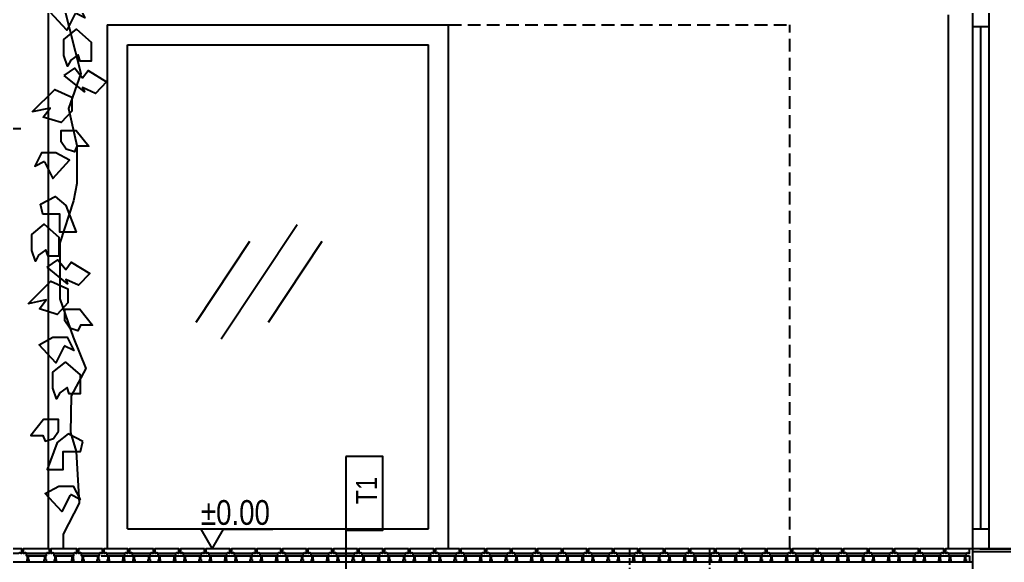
# Model space of a CAD drawing. Header units: millimetres. Extents: x 58205 to 122423, y 1055 to 94479.
# Drawn here: x 69734.9 to 70225.2, y 16821.5 to 17091.8 of the extents above; entities that cross this region are included whole.
import ezdxf

# ---------------------------------------------------------------- set-up
doc = ezdxf.new("R2010")
doc.units = ezdxf.units.MM
doc.linetypes.add('HIDDEN', pattern=[9.525, 6.35, -3.175])
for name, color, linetype in [('+48_HACZE', 253, 'Continuous'), ('+48_KOTY', 3, 'Continuous'), ('+48_MEBLE', 251, 'Continuous'), ('+48_OPISY_ŚCIAN', 3, 'Continuous'), ('+48_POSADZKA', 4, 'Continuous'), ('+48_SCIANY', 1, 'Continuous'), ('+48_STOLARKA OKNA', 3, 'Continuous'), ('+48_WIDOK', 5, 'Continuous'), ('+48_ZIELEŃ', 3, 'Continuous'), ('1_CIENKA', 252, 'Continuous')]:
    doc.layers.add(name, color=color, linetype=linetype)
doc.styles.add('WRP_ARIAL', font='ARIAL.TTF', dxfattribs={"width": 0.8})

# ---------------------------------------------------------------- blocks, each defined once
blk = doc.blocks.new('SCIANA')
at = {"layer": '+48_OPISY_ŚCIAN', "ltscale": 5}
blk.add_line((-25, 0), (25, 0), dxfattribs=at)
blk.add_lwpolyline([(-60, 0), (-25, 0), (-25, 17.5), (-60, 17.5)], close=True, dxfattribs=at)
at = {"layer": '+48_OPISY_ŚCIAN', "ltscale": 5, "style": 'WRP_ARIAL', "width": 0.8}
blk.add_attdef('TYP', (-53.56, 4.8), '', height=10, dxfattribs=at)
blk = doc.blocks.new('koty')
at = {"layer": '+48_KOTY', "color": 3, "ltscale": 5}
blk.add_line((70403.15, 11224.99), (70423.15, 11224.99), dxfattribs=at)
blk.add_lwpolyline([(70398.6, 11217.11), (70403.15, 11224.99), (70394.05, 11224.99)], close=True, dxfattribs=at)
at = {"layer": '+48_KOTY', "color": 3, "style": 'WRP_ARIAL', "width": 0.8}
blk.add_attdef('POZIOM', (70403.19, 11226.78), '', height=10, dxfattribs=at)

msp = doc.modelspace()

# ---------------------------------------------------------------- linework, layer by layer
at = {"layer": '+48_HACZE', "linetype": 'HIDDEN'}
msp.add_line((70118.503, 16828.271), (70118.503, 17089.271), dxfattribs=at)
msp.add_lwpolyline([(69948.493, 17089.271), (70118.503, 17089.271)], dxfattribs=at)
at = {"layer": '+48_MEBLE'}
msp.add_lwpolyline([(70197.484, 16828.271), (70197.484, 17094.271)], dxfattribs=at)
at = {"layer": '+48_OPISY_ŚCIAN'}
msp.add_line((69897.293, 16839.254), (69897.293, 16724.397), dxfattribs=at)
at = {"layer": '+48_POSADZKA'}
msp.add_line((70255.484, 16828.271), (70212.984, 16828.271), dxfattribs=at)
at = {"layer": '+48_SCIANY', "ltscale": 0.15}
msp.add_lwpolyline([(70209.484, 16816.271), (70209.484, 16828.271)], dxfattribs=at)
at = {"layer": '+48_STOLARKA OKNA'}
for points in [[(70217.484, 17098.271), (70217.484, 16828.271), (70209.484, 16828.271), (70209.484, 17098.271)], [(70217.484, 17098.271), (70217.484, 17088.271), (70209.484, 17088.271), (70209.484, 17098.271)], [(70217.484, 16838.271), (70217.484, 16828.271), (70209.484, 16828.271), (70209.484, 16838.271)]]:
    msp.add_lwpolyline(points, close=True, dxfattribs=at)
msp.add_lwpolyline([(70213.484, 16838.271), (70213.484, 17088.271)], dxfattribs=at)
at = {"layer": '+48_WIDOK'}
for p, q in [((69748.984, 17236.371), (69748.984, 16828.271)), ((69778.484, 17089.271), (69778.484, 16828.271)), ((69778.484, 17089.271), (69948.493, 17089.271)), ((69948.493, 16828.271), (69948.493, 17089.271)), ((69788.484, 16838.271), (69788.484, 17079.171)), ((69788.484, 17079.171), (69938.493, 17079.171)), ((69938.493, 16838.271), (69938.493, 17079.171)), ((69835.224, 16932.777), (69873.07, 16989.769)), ((69822.728, 16941.075), (69849.553, 16981.472)), ((69858.74, 16941.075), (69885.566, 16981.472)), ((69788.484, 16838.271), (69938.493, 16838.271)), ((70255.484, 16826.771), (70209.484, 16826.771)), ((70212.984, 16828.271), (70255.484, 16828.271)), ((69721.484, 16821.771), (70209.484, 16821.771))]:
    msp.add_line(p, q, dxfattribs=at)
msp.add_lwpolyline([(70213.484, 16828.271), (70198.484, 16828.271)], dxfattribs=at)
at = {"layer": '+48_ZIELEŃ'}
for points in [[(69762.489, 17094.844), (69758.341, 17086.555), (69750.045, 17095.597), (69756.831, 17099.305), (69764.06, 17099.305), (69767.397, 17092.638), (69762.589, 17095.044)], [(69756.88, 17098.271), (69765.262, 17064.908), (69759.137, 17047.514), (69763.309, 17029.11), (69763.309, 17010.149), (69761.742, 17001.496), (69754.941, 16980.634), (69754.941, 16952.673), (69761.445, 16933.6), (69767.792, 16918.076), (69760.507, 16904.458), (69760.223, 16886.174), (69763.083, 16876.701), (69764.431, 16850.897), (69756.554, 16835.454), (69756.554, 16828.271)], [(69756.902, 17073.996), (69756.902, 17081.94), (69763.108, 17086.978), (69770.477, 17080.584), (69770.477, 17071.09), (69765.047, 17071.09), (69763.939, 17074.211), (69760.317, 17071.639), (69758.696, 17068.687), (69756.902, 17073.996)], [(69756.959, 17064.019), (69762.324, 17067.673), (69766.225, 17062.801), (69768.907, 17066.455), (69778.172, 17060.852), (69772.564, 17055.005), (69766.225, 17057.929), (69767.161, 17055.771), (69756.959, 17064.019)], [(69741.1, 17045.802), (69752.36, 17057.052), (69760.857, 17053.232), (69760.857, 17046.227), (69755.546, 17040.496), (69746.623, 17043.255), (69750.023, 17047.713), (69741.1, 17045.802)], [(69755.57, 17030.885), (69755.57, 17036.664), (69763.041, 17036.664), (69769.307, 17028.718), (69763.364, 17028.718), (69762.119, 17026.007), (69758.048, 17027.335), (69755.57, 17030.885)], [(69747.282, 17021.045), (69751.43, 17012.757), (69759.726, 17021.799), (69752.94, 17025.506), (69745.711, 17025.506), (69742.374, 17018.839), (69747.182, 17021.245)], [(69745.163, 16999.867), (69752.574, 17003.717), (69757.91, 16999.274), (69762.95, 16985.946), (69754.946, 16985.946), (69754.946, 16994.831), (69746.349, 16994.831), (69745.163, 16999.867)], [(69740.874, 16976.886), (69740.874, 16984.83), (69747.08, 16989.868), (69754.45, 16983.474), (69754.45, 16973.979), (69749.019, 16973.979), (69747.912, 16977.1), (69744.289, 16974.529), (69742.669, 16971.576), (69740.874, 16976.886)], [(69748.516, 16968.505), (69753.88, 16972.159), (69757.781, 16967.286), (69760.463, 16970.941), (69769.729, 16965.338), (69764.121, 16959.491), (69757.781, 16962.414), (69758.717, 16960.256), (69748.516, 16968.505)], [(69739.156, 16950.288), (69750.416, 16961.538), (69758.914, 16957.717), (69758.914, 16950.713), (69753.603, 16944.982), (69744.68, 16947.741), (69748.079, 16952.198), (69739.156, 16950.288)], [(69757.318, 16941.739), (69757.318, 16947.518), (69764.789, 16947.518), (69771.055, 16939.571), (69765.112, 16939.571), (69763.867, 16936.861), (69759.796, 16938.188), (69757.318, 16941.739)], [(69756.989, 16929.139), (69752.841, 16920.85), (69744.545, 16929.893), (69751.331, 16933.6), (69758.56, 16933.6), (69761.897, 16926.933), (69757.089, 16929.339)], [(69751.402, 16908.292), (69751.402, 16916.236), (69757.608, 16921.273), (69764.977, 16914.879), (69764.977, 16905.385), (69759.547, 16905.385), (69758.439, 16908.506), (69754.817, 16905.934), (69753.196, 16902.982), (69751.402, 16908.292)], [(69754.169, 16886.813), (69754.169, 16892.592), (69746.698, 16892.592), (69740.432, 16884.646), (69746.375, 16884.646), (69747.621, 16881.935), (69751.691, 16883.263), (69754.169, 16886.813)], [(69766.366, 16881.736), (69758.954, 16885.586), (69753.618, 16881.144), (69748.579, 16867.815), (69756.583, 16867.815), (69756.583, 16876.701), (69765.18, 16876.701), (69766.366, 16881.736)], [(69760.005, 16855.041), (69755.857, 16846.753), (69747.561, 16855.795), (69754.347, 16859.502), (69761.576, 16859.502), (69764.913, 16852.835), (69760.105, 16855.241)]]:
    msp.add_lwpolyline(points, dxfattribs=at)
at = {"layer": '1_CIENKA', "lineweight": -3}
for p, q in [((69738.334, 16824.771), (69748.034, 16824.771)), ((69738.609, 16824.771), (69738.609, 16822.953)), ((69739.159, 16824.771), (69739.159, 16822.953)), ((69747.208, 16824.771), (69747.208, 16822.953)), ((69747.758, 16824.771), (69747.758, 16822.953)), ((69752.034, 16824.771), (69761.734, 16824.771)), ((69752.309, 16824.771), (69752.309, 16822.953)), ((69752.859, 16824.771), (69752.859, 16822.953)), ((69760.908, 16824.771), (69760.908, 16822.953)), ((69761.458, 16824.771), (69761.458, 16822.953)), ((69765.734, 16824.771), (69774.434, 16824.771)), ((69766.009, 16824.771), (69766.009, 16822.953)), ((69766.559, 16824.771), (69766.559, 16822.953)), ((69773.608, 16824.771), (69773.608, 16822.953)), ((69774.158, 16824.771), (69774.158, 16822.953)), ((69775.484, 16824.771), (70207.884, 16824.771)), ((69778.434, 16824.771), (69787.134, 16824.771)), ((69778.709, 16824.771), (69778.709, 16822.953)), ((69779.259, 16824.771), (69779.259, 16822.953)), ((69786.308, 16824.771), (69786.308, 16822.953)), ((69786.858, 16824.771), (69786.858, 16822.953)), ((69791.134, 16824.771), (69799.834, 16824.771)), ((69791.409, 16824.771), (69791.409, 16822.953)), ((69791.959, 16824.771), (69791.959, 16822.953)), ((69799.008, 16824.771), (69799.008, 16822.953)), ((69799.558, 16824.771), (69799.558, 16822.953)), ((69803.834, 16824.771), (69812.534, 16824.771)), ((69804.109, 16824.771), (69804.109, 16822.953)), ((69804.659, 16824.771), (69804.659, 16822.953)), ((69811.708, 16824.771), (69811.708, 16822.953)), ((69812.258, 16824.771), (69812.258, 16822.953)), ((69816.534, 16824.771), (69825.234, 16824.771)), ((69816.809, 16824.771), (69816.809, 16822.953)), ((69817.359, 16824.771), (69817.359, 16822.953)), ((69824.408, 16824.771), (69824.408, 16822.953)), ((69824.958, 16824.771), (69824.958, 16822.953)), ((69829.234, 16824.771), (69837.934, 16824.771)), ((69829.509, 16824.771), (69829.509, 16822.953)), ((69830.059, 16824.771), (69830.059, 16822.953)), ((69837.108, 16824.771), (69837.108, 16822.953)), ((69837.658, 16824.771), (69837.658, 16822.953)), ((69841.934, 16824.771), (69850.634, 16824.771)), ((69842.209, 16824.771), (69842.209, 16822.953)), ((69842.759, 16824.771), (69842.759, 16822.953)), ((69849.808, 16824.771), (69849.808, 16822.953)), ((69850.358, 16824.771), (69850.358, 16822.953)), ((69854.634, 16824.771), (69863.334, 16824.771)), ((69854.909, 16824.771), (69854.909, 16822.953)), ((69855.459, 16824.771), (69855.459, 16822.953)), ((69862.508, 16824.771), (69862.508, 16822.953)), ((69863.058, 16824.771), (69863.058, 16822.953)), ((69867.334, 16824.771), (69876.034, 16824.771)), ((69867.609, 16824.771), (69867.609, 16822.953)), ((69868.159, 16824.771), (69868.159, 16822.953)), ((69875.208, 16824.771), (69875.208, 16822.953)), ((69875.758, 16824.771), (69875.758, 16822.953)), ((69880.034, 16824.771), (69888.734, 16824.771)), ((69880.309, 16824.771), (69880.309, 16822.953)), ((69880.859, 16824.771), (69880.859, 16822.953)), ((69887.908, 16824.771), (69887.908, 16822.953)), ((69888.458, 16824.771), (69888.458, 16822.953)), ((69892.734, 16824.771), (69901.434, 16824.771)), ((69893.009, 16824.771), (69893.009, 16822.953)), ((69893.559, 16824.771), (69893.559, 16822.953)), ((69900.608, 16824.771), (69900.608, 16822.953)), ((69901.158, 16824.771), (69901.158, 16822.953)), ((69905.434, 16824.771), (69914.134, 16824.771)), ((69905.709, 16824.771), (69905.709, 16822.953)), ((69906.259, 16824.771), (69906.259, 16822.953)), ((69913.308, 16824.771), (69913.308, 16822.953)), ((69913.858, 16824.771), (69913.858, 16822.953)), ((69918.134, 16824.771), (69926.834, 16824.771)), ((69918.409, 16824.771), (69918.409, 16822.953)), ((69918.959, 16824.771), (69918.959, 16822.953)), ((69926.008, 16824.771), (69926.008, 16822.953)), ((69926.558, 16824.771), (69926.558, 16822.953)), ((69930.834, 16824.771), (69939.534, 16824.771)), ((69931.109, 16824.771), (69931.109, 16822.953)), ((69931.659, 16824.771), (69931.659, 16822.953)), ((69938.708, 16824.771), (69938.708, 16822.953)), ((69939.258, 16824.771), (69939.258, 16822.953)), ((69943.534, 16824.771), (69952.234, 16824.771)), ((69943.809, 16824.771), (69943.809, 16822.953)), ((69944.359, 16824.771), (69944.359, 16822.953)), ((69951.408, 16824.771), (69951.408, 16822.953)), ((69951.958, 16824.771), (69951.958, 16822.953)), ((69956.234, 16824.771), (69964.934, 16824.771)), ((69956.509, 16824.771), (69956.509, 16822.953)), ((69957.059, 16824.771), (69957.059, 16822.953)), ((69964.108, 16824.771), (69964.108, 16822.953)), ((69964.658, 16824.771), (69964.658, 16822.953)), ((69968.934, 16824.771), (69977.634, 16824.771)), ((69969.209, 16824.771), (69969.209, 16822.953)), ((69969.759, 16824.771), (69969.759, 16822.953)), ((69976.808, 16824.771), (69976.808, 16822.953)), ((69977.358, 16824.771), (69977.358, 16822.953)), ((69981.634, 16824.771), (69990.334, 16824.771)), ((69981.909, 16824.771), (69981.909, 16822.953)), ((69982.459, 16824.771), (69982.459, 16822.953)), ((69989.508, 16824.771), (69989.508, 16822.953)), ((69990.058, 16824.771), (69990.058, 16822.953)), ((69994.334, 16824.771), (70003.034, 16824.771)), ((69994.609, 16824.771), (69994.609, 16822.953)), ((69995.159, 16824.771), (69995.159, 16822.953)), ((70002.208, 16824.771), (70002.208, 16822.953)), ((70002.758, 16824.771), (70002.758, 16822.953)), ((70007.034, 16824.771), (70015.734, 16824.771)), ((70007.309, 16824.771), (70007.309, 16822.953)), ((70007.859, 16824.771), (70007.859, 16822.953)), ((70014.908, 16824.771), (70014.908, 16822.953)), ((70015.458, 16824.771), (70015.458, 16822.953)), ((70019.734, 16824.771), (70028.434, 16824.771)), ((70020.009, 16824.771), (70020.009, 16822.953)), ((70020.559, 16824.771), (70020.559, 16822.953)), ((70027.608, 16824.771), (70027.608, 16822.953)), ((70028.158, 16824.771), (70028.158, 16822.953)), ((70032.434, 16824.771), (70041.134, 16824.771)), ((70032.709, 16824.771), (70032.709, 16822.953)), ((70033.259, 16824.771), (70033.259, 16822.953)), ((70040.308, 16824.771), (70040.308, 16822.953)), ((70040.858, 16824.771), (70040.858, 16822.953)), ((70045.134, 16824.771), (70053.834, 16824.771)), ((70045.409, 16824.771), (70045.409, 16822.953)), ((70045.959, 16824.771), (70045.959, 16822.953)), ((70053.008, 16824.771), (70053.008, 16822.953)), ((70053.558, 16824.771), (70053.558, 16822.953)), ((70057.834, 16824.771), (70066.534, 16824.771)), ((70058.109, 16824.771), (70058.109, 16822.953)), ((70058.659, 16824.771), (70058.659, 16822.953)), ((70065.708, 16824.771), (70065.708, 16822.953)), ((70066.258, 16824.771), (70066.258, 16822.953)), ((70070.534, 16824.771), (70079.234, 16824.771)), ((70070.809, 16824.771), (70070.809, 16822.953)), ((70071.359, 16824.771), (70071.359, 16822.953)), ((70078.408, 16824.771), (70078.408, 16822.953)), ((70078.958, 16824.771), (70078.958, 16822.953)), ((70083.234, 16824.771), (70091.934, 16824.771)), ((70083.509, 16824.771), (70083.509, 16822.953)), ((70084.059, 16824.771), (70084.059, 16822.953)), ((70091.108, 16824.771), (70091.108, 16822.953)), ((70091.658, 16824.771), (70091.658, 16822.953)), ((70095.934, 16824.771), (70104.634, 16824.771)), ((70096.209, 16824.771), (70096.209, 16822.953)), ((70096.759, 16824.771), (70096.759, 16822.953)), ((70103.808, 16824.771), (70103.808, 16822.953)), ((70104.358, 16824.771), (70104.358, 16822.953)), ((70108.634, 16824.771), (70117.334, 16824.771)), ((70108.909, 16824.771), (70108.909, 16822.953)), ((70109.459, 16824.771), (70109.459, 16822.953)), ((70116.508, 16824.771), (70116.508, 16822.953)), ((70117.058, 16824.771), (70117.058, 16822.953)), ((70121.334, 16824.771), (70130.034, 16824.771)), ((70121.334, 16824.771), (70130.034, 16824.771)), ((70121.609, 16824.771), (70121.609, 16822.953)), ((70121.609, 16824.771), (70121.609, 16822.953)), ((70122.159, 16824.771), (70122.159, 16822.953)), ((70122.159, 16824.771), (70122.159, 16822.953)), ((70129.208, 16824.771), (70129.208, 16822.953)), ((70129.208, 16824.771), (70129.208, 16822.953)), ((70129.758, 16824.771), (70129.758, 16822.953)), ((70129.758, 16824.771), (70129.758, 16822.953)), ((70134.034, 16824.771), (70142.734, 16824.771)), ((70134.034, 16824.771), (70142.734, 16824.771)), ((70134.309, 16824.771), (70134.309, 16822.953)), ((70134.309, 16824.771), (70134.309, 16822.953)), ((70134.859, 16824.771), (70134.859, 16822.953)), ((70134.859, 16824.771), (70134.859, 16822.953)), ((70141.908, 16824.771), (70141.908, 16822.953)), ((70141.908, 16824.771), (70141.908, 16822.953)), ((70142.458, 16824.771), (70142.458, 16822.953)), ((70142.458, 16824.771), (70142.458, 16822.953)), ((70146.734, 16824.771), (70155.434, 16824.771)), ((70146.734, 16824.771), (70155.434, 16824.771)), ((70147.009, 16824.771), (70147.009, 16822.953)), ((70147.009, 16824.771), (70147.009, 16822.953)), ((70147.559, 16824.771), (70147.559, 16822.953)), ((70147.559, 16824.771), (70147.559, 16822.953)), ((70154.608, 16824.771), (70154.608, 16822.953)), ((70154.608, 16824.771), (70154.608, 16822.953)), ((70155.158, 16824.771), (70155.158, 16822.953)), ((70155.158, 16824.771), (70155.158, 16822.953)), ((70159.434, 16824.771), (70168.134, 16824.771)), ((70159.434, 16824.771), (70168.134, 16824.771)), ((70159.709, 16824.771), (70159.709, 16822.953)), ((70159.709, 16824.771), (70159.709, 16822.953)), ((70160.259, 16824.771), (70160.259, 16822.953)), ((70160.259, 16824.771), (70160.259, 16822.953)), ((70167.308, 16824.771), (70167.308, 16822.953)), ((70167.308, 16824.771), (70167.308, 16822.953)), ((70167.858, 16824.771), (70167.858, 16822.953)), ((70167.858, 16824.771), (70167.858, 16822.953)), ((70172.409, 16824.771), (70172.409, 16822.953)), ((70172.409, 16824.771), (70172.409, 16822.953)), ((70172.959, 16824.771), (70172.959, 16822.953)), ((70172.959, 16824.771), (70172.959, 16822.953)), ((70180.008, 16824.771), (70180.008, 16822.953)), ((70180.008, 16824.771), (70180.008, 16822.953)), ((70180.558, 16824.771), (70180.558, 16822.953)), ((70180.558, 16824.771), (70180.558, 16822.953)), ((70184.834, 16824.771), (70193.534, 16824.771)), ((70184.834, 16824.771), (70193.534, 16824.771)), ((70185.109, 16824.771), (70185.109, 16822.953)), ((70185.109, 16824.771), (70185.109, 16822.953)), ((70185.659, 16824.771), (70185.659, 16822.953)), ((70185.659, 16824.771), (70185.659, 16822.953)), ((70192.708, 16824.771), (70192.708, 16822.953)), ((70192.708, 16824.771), (70192.708, 16822.953)), ((70193.258, 16824.771), (70193.258, 16822.953)), ((70193.258, 16824.771), (70193.258, 16822.953)), ((70197.534, 16824.771), (70206.234, 16824.771)), ((70197.534, 16824.771), (70206.234, 16824.771)), ((70197.809, 16824.771), (70197.809, 16822.953)), ((70197.809, 16824.771), (70197.809, 16822.953)), ((70198.359, 16824.771), (70198.359, 16822.953)), ((70198.359, 16824.771), (70198.359, 16822.953)), ((70205.408, 16824.771), (70205.408, 16822.953)), ((70205.408, 16824.771), (70205.408, 16822.953)), ((70205.958, 16824.771), (70205.958, 16822.953)), ((70205.958, 16824.771), (70205.958, 16822.953)), ((70207.884, 16824.771), (70207.884, 16821.771)), ((69738.366, 16822.953), (69739.401, 16822.953)), ((69738.366, 16822.953), (69738.366, 16821.771)), ((69739.401, 16822.953), (69739.401, 16821.771)), ((69746.966, 16822.953), (69746.966, 16821.771)), ((69748.001, 16822.953), (69746.966, 16822.953)), ((69748.001, 16822.953), (69748.001, 16821.771)), ((69752.066, 16822.953), (69753.101, 16822.953)), ((69752.066, 16822.953), (69752.066, 16821.771)), ((69753.101, 16822.953), (69753.101, 16821.771)), ((69760.666, 16822.953), (69760.666, 16821.771)), ((69761.701, 16822.953), (69760.666, 16822.953)), ((69761.701, 16822.953), (69761.701, 16821.771)), ((69765.766, 16822.953), (69766.801, 16822.953)), ((69765.766, 16822.953), (69765.766, 16821.771)), ((69766.801, 16822.953), (69766.801, 16821.771)), ((69773.366, 16822.953), (69773.366, 16821.771)), ((69774.401, 16822.953), (69773.366, 16822.953)), ((69774.401, 16822.953), (69774.401, 16821.771)), ((69778.466, 16822.953), (69779.501, 16822.953)), ((69778.466, 16822.953), (69778.466, 16821.771)), ((69779.501, 16822.953), (69779.501, 16821.771)), ((69786.066, 16822.953), (69786.066, 16821.771)), ((69787.101, 16822.953), (69786.066, 16822.953)), ((69787.101, 16822.953), (69787.101, 16821.771)), ((69791.166, 16822.953), (69792.201, 16822.953)), ((69791.166, 16822.953), (69791.166, 16821.771)), ((69792.201, 16822.953), (69792.201, 16821.771)), ((69798.766, 16822.953), (69798.766, 16821.771)), ((69799.801, 16822.953), (69798.766, 16822.953)), ((69799.801, 16822.953), (69799.801, 16821.771)), ((69803.866, 16822.953), (69804.901, 16822.953)), ((69803.866, 16822.953), (69803.866, 16821.771)), ((69804.901, 16822.953), (69804.901, 16821.771)), ((69811.466, 16822.953), (69811.466, 16821.771)), ((69812.501, 16822.953), (69811.466, 16822.953)), ((69812.501, 16822.953), (69812.501, 16821.771)), ((69816.566, 16822.953), (69817.601, 16822.953)), ((69816.566, 16822.953), (69816.566, 16821.771)), ((69817.601, 16822.953), (69817.601, 16821.771)), ((69824.166, 16822.953), (69824.166, 16821.771)), ((69825.201, 16822.953), (69824.166, 16822.953)), ((69825.201, 16822.953), (69825.201, 16821.771)), ((69829.266, 16822.953), (69830.301, 16822.953)), ((69829.266, 16822.953), (69829.266, 16821.771)), ((69830.301, 16822.953), (69830.301, 16821.771)), ((69836.866, 16822.953), (69836.866, 16821.771)), ((69837.901, 16822.953), (69836.866, 16822.953)), ((69837.901, 16822.953), (69837.901, 16821.771)), ((69841.966, 16822.953), (69843.001, 16822.953)), ((69841.966, 16822.953), (69841.966, 16821.771)), ((69843.001, 16822.953), (69843.001, 16821.771)), ((69849.566, 16822.953), (69849.566, 16821.771)), ((69850.601, 16822.953), (69849.566, 16822.953)), ((69850.601, 16822.953), (69850.601, 16821.771)), ((69854.666, 16822.953), (69855.701, 16822.953)), ((69854.666, 16822.953), (69854.666, 16821.771)), ((69855.701, 16822.953), (69855.701, 16821.771)), ((69862.266, 16822.953), (69862.266, 16821.771)), ((69863.301, 16822.953), (69862.266, 16822.953)), ((69863.301, 16822.953), (69863.301, 16821.771)), ((69867.366, 16822.953), (69868.401, 16822.953)), ((69867.366, 16822.953), (69867.366, 16821.771)), ((69868.401, 16822.953), (69868.401, 16821.771)), ((69874.966, 16822.953), (69874.966, 16821.771)), ((69876.001, 16822.953), (69874.966, 16822.953)), ((69876.001, 16822.953), (69876.001, 16821.771)), ((69880.066, 16822.953), (69881.101, 16822.953)), ((69880.066, 16822.953), (69880.066, 16821.771)), ((69881.101, 16822.953), (69881.101, 16821.771)), ((69887.666, 16822.953), (69887.666, 16821.771)), ((69888.701, 16822.953), (69887.666, 16822.953)), ((69888.701, 16822.953), (69888.701, 16821.771)), ((69892.766, 16822.953), (69893.801, 16822.953)), ((69892.766, 16822.953), (69892.766, 16821.771)), ((69893.801, 16822.953), (69893.801, 16821.771)), ((69900.366, 16822.953), (69900.366, 16821.771)), ((69901.401, 16822.953), (69900.366, 16822.953)), ((69901.401, 16822.953), (69901.401, 16821.771)), ((69905.466, 16822.953), (69906.501, 16822.953)), ((69905.466, 16822.953), (69905.466, 16821.771)), ((69906.501, 16822.953), (69906.501, 16821.771)), ((69913.066, 16822.953), (69913.066, 16821.771)), ((69914.101, 16822.953), (69913.066, 16822.953)), ((69914.101, 16822.953), (69914.101, 16821.771)), ((69918.166, 16822.953), (69919.201, 16822.953)), ((69918.166, 16822.953), (69918.166, 16821.771)), ((69919.201, 16822.953), (69919.201, 16821.771)), ((69925.766, 16822.953), (69925.766, 16821.771)), ((69926.801, 16822.953), (69925.766, 16822.953)), ((69926.801, 16822.953), (69926.801, 16821.771)), ((69930.866, 16822.953), (69931.901, 16822.953)), ((69930.866, 16822.953), (69930.866, 16821.771)), ((69931.901, 16822.953), (69931.901, 16821.771)), ((69938.466, 16822.953), (69938.466, 16821.771)), ((69939.501, 16822.953), (69938.466, 16822.953)), ((69939.501, 16822.953), (69939.501, 16821.771)), ((69943.566, 16822.953), (69944.601, 16822.953)), ((69943.566, 16822.953), (69943.566, 16821.771)), ((69944.601, 16822.953), (69944.601, 16821.771)), ((69951.166, 16822.953), (69951.166, 16821.771)), ((69952.201, 16822.953), (69951.166, 16822.953)), ((69952.201, 16822.953), (69952.201, 16821.771)), ((69956.266, 16822.953), (69957.301, 16822.953)), ((69956.266, 16822.953), (69956.266, 16821.771)), ((69957.301, 16822.953), (69957.301, 16821.771)), ((69963.866, 16822.953), (69963.866, 16821.771)), ((69964.901, 16822.953), (69963.866, 16822.953)), ((69964.901, 16822.953), (69964.901, 16821.771)), ((69968.966, 16822.953), (69970.001, 16822.953)), ((69968.966, 16822.953), (69968.966, 16821.771)), ((69970.001, 16822.953), (69970.001, 16821.771)), ((69976.566, 16822.953), (69976.566, 16821.771)), ((69977.601, 16822.953), (69976.566, 16822.953)), ((69977.601, 16822.953), (69977.601, 16821.771)), ((69981.666, 16822.953), (69982.701, 16822.953)), ((69981.666, 16822.953), (69981.666, 16821.771)), ((69982.701, 16822.953), (69982.701, 16821.771)), ((69989.266, 16822.953), (69989.266, 16821.771)), ((69990.301, 16822.953), (69989.266, 16822.953)), ((69990.301, 16822.953), (69990.301, 16821.771)), ((69994.366, 16822.953), (69995.401, 16822.953)), ((69994.366, 16822.953), (69994.366, 16821.771)), ((69995.401, 16822.953), (69995.401, 16821.771)), ((70001.966, 16822.953), (70001.966, 16821.771)), ((70003.001, 16822.953), (70001.966, 16822.953)), ((70003.001, 16822.953), (70003.001, 16821.771)), ((70007.066, 16822.953), (70008.101, 16822.953)), ((70007.066, 16822.953), (70007.066, 16821.771)), ((70008.101, 16822.953), (70008.101, 16821.771)), ((70014.666, 16822.953), (70014.666, 16821.771)), ((70015.701, 16822.953), (70014.666, 16822.953)), ((70015.701, 16822.953), (70015.701, 16821.771)), ((70019.766, 16822.953), (70020.801, 16822.953)), ((70019.766, 16822.953), (70019.766, 16821.771)), ((70020.801, 16822.953), (70020.801, 16821.771)), ((70027.366, 16822.953), (70027.366, 16821.771)), ((70028.401, 16822.953), (70027.366, 16822.953)), ((70028.401, 16822.953), (70028.401, 16821.771)), ((70032.466, 16822.953), (70033.501, 16822.953)), ((70032.466, 16822.953), (70032.466, 16821.771)), ((70033.501, 16822.953), (70033.501, 16821.771)), ((70040.066, 16822.953), (70040.066, 16821.771)), ((70041.101, 16822.953), (70040.066, 16822.953)), ((70041.101, 16822.953), (70041.101, 16821.771)), ((70045.166, 16822.953), (70046.201, 16822.953)), ((70045.166, 16822.953), (70045.166, 16821.771)), ((70046.201, 16822.953), (70046.201, 16821.771)), ((70052.766, 16822.953), (70052.766, 16821.771)), ((70053.801, 16822.953), (70052.766, 16822.953)), ((70053.801, 16822.953), (70053.801, 16821.771)), ((70057.866, 16822.953), (70058.901, 16822.953)), ((70057.866, 16822.953), (70057.866, 16821.771)), ((70058.901, 16822.953), (70058.901, 16821.771)), ((70065.466, 16822.953), (70065.466, 16821.771)), ((70066.501, 16822.953), (70065.466, 16822.953)), ((70066.501, 16822.953), (70066.501, 16821.771)), ((70070.566, 16822.953), (70071.601, 16822.953)), ((70070.566, 16822.953), (70070.566, 16821.771)), ((70071.601, 16822.953), (70071.601, 16821.771)), ((70078.166, 16822.953), (70078.166, 16821.771)), ((70079.201, 16822.953), (70078.166, 16822.953)), ((70079.201, 16822.953), (70079.201, 16821.771)), ((70083.266, 16822.953), (70084.301, 16822.953)), ((70083.266, 16822.953), (70083.266, 16821.771)), ((70084.301, 16822.953), (70084.301, 16821.771)), ((70090.866, 16822.953), (70090.866, 16821.771)), ((70091.901, 16822.953), (70090.866, 16822.953)), ((70091.901, 16822.953), (70091.901, 16821.771)), ((70095.966, 16822.953), (70097.001, 16822.953)), ((70095.966, 16822.953), (70095.966, 16821.771)), ((70097.001, 16822.953), (70097.001, 16821.771)), ((70103.566, 16822.953), (70103.566, 16821.771)), ((70104.601, 16822.953), (70103.566, 16822.953)), ((70104.601, 16822.953), (70104.601, 16821.771)), ((70108.666, 16822.953), (70109.701, 16822.953)), ((70108.666, 16822.953), (70108.666, 16821.771)), ((70109.701, 16822.953), (70109.701, 16821.771)), ((70116.266, 16822.953), (70116.266, 16821.771)), ((70117.301, 16822.953), (70116.266, 16822.953)), ((70117.301, 16822.953), (70117.301, 16821.771)), ((70121.366, 16822.953), (70122.401, 16822.953)), ((70121.366, 16822.953), (70121.366, 16821.771)), ((70121.366, 16822.953), (70122.401, 16822.953)), ((70121.366, 16822.953), (70121.366, 16821.771)), ((70122.401, 16822.953), (70122.401, 16821.771)), ((70122.401, 16822.953), (70122.401, 16821.771)), ((70128.966, 16822.953), (70128.966, 16821.771)), ((70130.001, 16822.953), (70128.966, 16822.953)), ((70128.966, 16822.953), (70128.966, 16821.771)), ((70130.001, 16822.953), (70128.966, 16822.953)), ((70130.001, 16822.953), (70130.001, 16821.771)), ((70130.001, 16822.953), (70130.001, 16821.771)), ((70134.066, 16822.953), (70135.101, 16822.953)), ((70134.066, 16822.953), (70134.066, 16821.771)), ((70134.066, 16822.953), (70135.101, 16822.953)), ((70134.066, 16822.953), (70134.066, 16821.771)), ((70135.101, 16822.953), (70135.101, 16821.771)), ((70135.101, 16822.953), (70135.101, 16821.771)), ((70141.666, 16822.953), (70141.666, 16821.771)), ((70142.701, 16822.953), (70141.666, 16822.953)), ((70141.666, 16822.953), (70141.666, 16821.771)), ((70142.701, 16822.953), (70141.666, 16822.953)), ((70142.701, 16822.953), (70142.701, 16821.771)), ((70142.701, 16822.953), (70142.701, 16821.771)), ((70146.766, 16822.953), (70147.801, 16822.953)), ((70146.766, 16822.953), (70146.766, 16821.771)), ((70146.766, 16822.953), (70147.801, 16822.953)), ((70146.766, 16822.953), (70146.766, 16821.771)), ((70147.801, 16822.953), (70147.801, 16821.771)), ((70147.801, 16822.953), (70147.801, 16821.771)), ((70154.366, 16822.953), (70154.366, 16821.771)), ((70155.401, 16822.953), (70154.366, 16822.953)), ((70154.366, 16822.953), (70154.366, 16821.771)), ((70155.401, 16822.953), (70154.366, 16822.953)), ((70155.401, 16822.953), (70155.401, 16821.771)), ((70155.401, 16822.953), (70155.401, 16821.771)), ((70159.466, 16822.953), (70160.501, 16822.953)), ((70159.466, 16822.953), (70159.466, 16821.771)), ((70159.466, 16822.953), (70160.501, 16822.953)), ((70159.466, 16822.953), (70159.466, 16821.771)), ((70160.501, 16822.953), (70160.501, 16821.771)), ((70160.501, 16822.953), (70160.501, 16821.771)), ((70167.066, 16822.953), (70167.066, 16821.771)), ((70168.101, 16822.953), (70167.066, 16822.953)), ((70167.066, 16822.953), (70167.066, 16821.771)), ((70168.101, 16822.953), (70167.066, 16822.953)), ((70168.101, 16822.953), (70168.101, 16821.771)), ((70168.101, 16822.953), (70168.101, 16821.771)), ((70172.166, 16822.953), (70173.201, 16822.953)), ((70172.166, 16822.953), (70172.166, 16821.771)), ((70172.166, 16822.953), (70173.201, 16822.953)), ((70172.166, 16822.953), (70172.166, 16821.771)), ((70173.201, 16822.953), (70173.201, 16821.771)), ((70173.201, 16822.953), (70173.201, 16821.771)), ((70179.766, 16822.953), (70179.766, 16821.771)), ((70180.801, 16822.953), (70179.766, 16822.953)), ((70179.766, 16822.953), (70179.766, 16821.771)), ((70180.801, 16822.953), (70179.766, 16822.953)), ((70180.801, 16822.953), (70180.801, 16821.771)), ((70180.801, 16822.953), (70180.801, 16821.771)), ((70184.866, 16822.953), (70185.901, 16822.953)), ((70184.866, 16822.953), (70184.866, 16821.771)), ((70184.866, 16822.953), (70185.901, 16822.953)), ((70184.866, 16822.953), (70184.866, 16821.771)), ((70185.901, 16822.953), (70185.901, 16821.771)), ((70185.901, 16822.953), (70185.901, 16821.771)), ((70192.466, 16822.953), (70192.466, 16821.771)), ((70193.501, 16822.953), (70192.466, 16822.953)), ((70192.466, 16822.953), (70192.466, 16821.771)), ((70193.501, 16822.953), (70192.466, 16822.953)), ((70193.501, 16822.953), (70193.501, 16821.771)), ((70193.501, 16822.953), (70193.501, 16821.771)), ((70197.566, 16822.953), (70198.601, 16822.953)), ((70197.566, 16822.953), (70197.566, 16821.771)), ((70197.566, 16822.953), (70198.601, 16822.953)), ((70197.566, 16822.953), (70197.566, 16821.771)), ((70198.601, 16822.953), (70198.601, 16821.771)), ((70198.601, 16822.953), (70198.601, 16821.771)), ((70205.166, 16822.953), (70205.166, 16821.771)), ((70206.201, 16822.953), (70205.166, 16822.953)), ((70205.166, 16822.953), (70205.166, 16821.771)), ((70206.201, 16822.953), (70205.166, 16822.953)), ((70206.201, 16822.953), (70206.201, 16821.771)), ((70206.201, 16822.953), (70206.201, 16821.771))]:
    msp.add_line(p, q, dxfattribs=at)
at = {"layer": '1_CIENKA', "linetype": 'HIDDEN', "lineweight": -3, "ltscale": 0.5}
for p, q in [((70038.538, 16828.271), (70038.538, 16805.954)), ((70078.484, 16828.271), (70078.483, 16805.953))]:
    msp.add_line(p, q, dxfattribs=at)
at = {"layer": '1_CIENKA', "lineweight": -3}
for points in [[(69724.534, 16826.071), (69734.434, 16826.071, -0.536675), (69735.434, 16826.071), (69735.984, 16826.071), (69735.984, 16828.171, 0.4142136), (69735.884, 16828.271), (69723.084, 16828.271, 0.4140826), (69722.984, 16828.171), (69722.984, 16826.071), (69723.534, 16826.071, -0.536675)], [(69738.234, 16826.071), (69748.134, 16826.071, -0.536675), (69749.134, 16826.071), (69749.684, 16826.071), (69749.684, 16828.171, 0.4142136), (69749.584, 16828.271), (69736.784, 16828.271, 0.4140826), (69736.684, 16828.171), (69736.684, 16826.071), (69737.234, 16826.071, -0.536675)], [(69751.934, 16826.071), (69761.834, 16826.071, -0.536675), (69762.834, 16826.071), (69763.384, 16826.071), (69763.384, 16828.171, 0.4142136), (69763.284, 16828.271), (69750.484, 16828.271, 0.4140826), (69750.384, 16828.171), (69750.384, 16826.071), (69750.934, 16826.071, -0.536675)], [(69765.634, 16826.071), (69774.534, 16826.071, -0.536675), (69775.534, 16826.071), (69776.084, 16826.071), (69776.084, 16828.171, 0.4142136), (69775.984, 16828.271), (69764.184, 16828.271, 0.4140826), (69764.084, 16828.171), (69764.084, 16826.071), (69764.634, 16826.071, -0.536675)], [(69778.334, 16826.071), (69787.234, 16826.071, -0.536675), (69788.234, 16826.071), (69788.784, 16826.071), (69788.784, 16828.171, 0.4142136), (69788.684, 16828.271), (69776.884, 16828.271, 0.4140826), (69776.784, 16828.171), (69776.784, 16826.071), (69777.334, 16826.071, -0.536675)], [(69791.034, 16826.071), (69799.934, 16826.071, -0.536675), (69800.934, 16826.071), (69801.484, 16826.071), (69801.484, 16828.171, 0.4142136), (69801.384, 16828.271), (69789.584, 16828.271, 0.4140826), (69789.484, 16828.171), (69789.484, 16826.071), (69790.034, 16826.071, -0.536675)], [(69803.734, 16826.071), (69812.634, 16826.071, -0.536675), (69813.634, 16826.071), (69814.184, 16826.071), (69814.184, 16828.171, 0.4142136), (69814.084, 16828.271), (69802.284, 16828.271, 0.4140826), (69802.184, 16828.171), (69802.184, 16826.071), (69802.734, 16826.071, -0.536675)], [(69816.434, 16826.071), (69825.334, 16826.071, -0.536675), (69826.334, 16826.071), (69826.884, 16826.071), (69826.884, 16828.171, 0.4142136), (69826.784, 16828.271), (69814.984, 16828.271, 0.4140826), (69814.884, 16828.171), (69814.884, 16826.071), (69815.434, 16826.071, -0.536675)], [(69829.134, 16826.071), (69838.034, 16826.071, -0.536675), (69839.034, 16826.071), (69839.584, 16826.071), (69839.584, 16828.171, 0.4142136), (69839.484, 16828.271), (69827.684, 16828.271, 0.4140826), (69827.584, 16828.171), (69827.584, 16826.071), (69828.134, 16826.071, -0.536675)], [(69841.834, 16826.071), (69850.734, 16826.071, -0.536675), (69851.734, 16826.071), (69852.284, 16826.071), (69852.284, 16828.171, 0.4142136), (69852.184, 16828.271), (69840.384, 16828.271, 0.4140826), (69840.284, 16828.171), (69840.284, 16826.071), (69840.834, 16826.071, -0.536675)], [(69854.534, 16826.071), (69863.434, 16826.071, -0.536675), (69864.434, 16826.071), (69864.984, 16826.071), (69864.984, 16828.171, 0.4142136), (69864.884, 16828.271), (69853.084, 16828.271, 0.4140826), (69852.984, 16828.171), (69852.984, 16826.071), (69853.534, 16826.071, -0.536675)], [(69867.234, 16826.071), (69876.134, 16826.071, -0.536675), (69877.134, 16826.071), (69877.684, 16826.071), (69877.684, 16828.171, 0.4142136), (69877.584, 16828.271), (69865.784, 16828.271, 0.4140826), (69865.684, 16828.171), (69865.684, 16826.071), (69866.234, 16826.071, -0.536675)], [(69879.934, 16826.071), (69888.834, 16826.071, -0.536675), (69889.834, 16826.071), (69890.384, 16826.071), (69890.384, 16828.171, 0.4142136), (69890.284, 16828.271), (69878.484, 16828.271, 0.4140826), (69878.384, 16828.171), (69878.384, 16826.071), (69878.934, 16826.071, -0.536675)], [(69892.634, 16826.071), (69901.534, 16826.071, -0.536675), (69902.534, 16826.071), (69903.084, 16826.071), (69903.084, 16828.171, 0.4142136), (69902.984, 16828.271), (69891.184, 16828.271, 0.4140826), (69891.084, 16828.171), (69891.084, 16826.071), (69891.634, 16826.071, -0.536675)], [(69905.334, 16826.071), (69914.234, 16826.071, -0.536675), (69915.234, 16826.071), (69915.784, 16826.071), (69915.784, 16828.171, 0.4142136), (69915.684, 16828.271), (69903.884, 16828.271, 0.4140826), (69903.784, 16828.171), (69903.784, 16826.071), (69904.334, 16826.071, -0.536675)], [(69918.034, 16826.071), (69926.934, 16826.071, -0.536675), (69927.934, 16826.071), (69928.484, 16826.071), (69928.484, 16828.171, 0.4142136), (69928.384, 16828.271), (69916.584, 16828.271, 0.4140826), (69916.484, 16828.171), (69916.484, 16826.071), (69917.034, 16826.071, -0.536675)], [(69930.734, 16826.071), (69939.634, 16826.071, -0.536675), (69940.634, 16826.071), (69941.184, 16826.071), (69941.184, 16828.171, 0.4142136), (69941.084, 16828.271), (69929.284, 16828.271, 0.4140826), (69929.184, 16828.171), (69929.184, 16826.071), (69929.734, 16826.071, -0.536675)], [(69943.434, 16826.071), (69952.334, 16826.071, -0.536675), (69953.334, 16826.071), (69953.884, 16826.071), (69953.884, 16828.171, 0.4142136), (69953.784, 16828.271), (69941.984, 16828.271, 0.4140826), (69941.884, 16828.171), (69941.884, 16826.071), (69942.434, 16826.071, -0.536675)], [(69956.134, 16826.071), (69965.034, 16826.071, -0.536675), (69966.034, 16826.071), (69966.584, 16826.071), (69966.584, 16828.171, 0.4142136), (69966.484, 16828.271), (69954.684, 16828.271, 0.4140826), (69954.584, 16828.171), (69954.584, 16826.071), (69955.134, 16826.071, -0.536675)], [(69968.834, 16826.071), (69977.734, 16826.071, -0.536675), (69978.734, 16826.071), (69979.284, 16826.071), (69979.284, 16828.171, 0.4142136), (69979.184, 16828.271), (69967.384, 16828.271, 0.4140826), (69967.284, 16828.171), (69967.284, 16826.071), (69967.834, 16826.071, -0.536675)], [(69981.534, 16826.071), (69990.434, 16826.071, -0.536675), (69991.434, 16826.071), (69991.984, 16826.071), (69991.984, 16828.171, 0.4142136), (69991.884, 16828.271), (69980.084, 16828.271, 0.4140826), (69979.984, 16828.171), (69979.984, 16826.071), (69980.534, 16826.071, -0.536675)], [(69994.234, 16826.071), (70003.134, 16826.071, -0.536675), (70004.134, 16826.071), (70004.684, 16826.071), (70004.684, 16828.171, 0.4142136), (70004.584, 16828.271), (69992.784, 16828.271, 0.4140826), (69992.684, 16828.171), (69992.684, 16826.071), (69993.234, 16826.071, -0.536675)], [(70006.934, 16826.071), (70015.834, 16826.071, -0.536675), (70016.834, 16826.071), (70017.384, 16826.071), (70017.384, 16828.171, 0.4142136), (70017.284, 16828.271), (70005.484, 16828.271, 0.4140826), (70005.384, 16828.171), (70005.384, 16826.071), (70005.934, 16826.071, -0.536675)], [(70019.634, 16826.071), (70028.534, 16826.071, -0.536675), (70029.534, 16826.071), (70030.084, 16826.071), (70030.084, 16828.171, 0.4142136), (70029.984, 16828.271), (70018.184, 16828.271, 0.4140826), (70018.084, 16828.171), (70018.084, 16826.071), (70018.634, 16826.071, -0.536675)], [(70032.334, 16826.071), (70041.234, 16826.071, -0.536675), (70042.234, 16826.071), (70042.784, 16826.071), (70042.784, 16828.171, 0.4142136), (70042.684, 16828.271), (70030.884, 16828.271, 0.4140826), (70030.784, 16828.171), (70030.784, 16826.071), (70031.334, 16826.071, -0.536675)], [(70045.034, 16826.071), (70053.934, 16826.071, -0.536675), (70054.934, 16826.071), (70055.484, 16826.071), (70055.484, 16828.171, 0.4142136), (70055.384, 16828.271), (70043.584, 16828.271, 0.4140826), (70043.484, 16828.171), (70043.484, 16826.071), (70044.034, 16826.071, -0.536675)], [(70057.734, 16826.071), (70066.634, 16826.071, -0.536675), (70067.634, 16826.071), (70068.184, 16826.071), (70068.184, 16828.171, 0.4142136), (70068.084, 16828.271), (70056.284, 16828.271, 0.4140826), (70056.184, 16828.171), (70056.184, 16826.071), (70056.734, 16826.071, -0.536675)], [(70070.434, 16826.071), (70079.334, 16826.071, -0.536675), (70080.334, 16826.071), (70080.884, 16826.071), (70080.884, 16828.171, 0.4142136), (70080.784, 16828.271), (70068.984, 16828.271, 0.4140826), (70068.884, 16828.171), (70068.884, 16826.071), (70069.434, 16826.071, -0.536675)], [(70083.134, 16826.071), (70092.034, 16826.071, -0.536675), (70093.034, 16826.071), (70093.584, 16826.071), (70093.584, 16828.171, 0.4142136), (70093.484, 16828.271), (70081.684, 16828.271, 0.4140826), (70081.584, 16828.171), (70081.584, 16826.071), (70082.134, 16826.071, -0.536675)], [(70095.834, 16826.071), (70104.734, 16826.071, -0.536675), (70105.734, 16826.071), (70106.284, 16826.071), (70106.284, 16828.171, 0.4142136), (70106.184, 16828.271), (70094.384, 16828.271, 0.4140826), (70094.284, 16828.171), (70094.284, 16826.071), (70094.834, 16826.071, -0.536675)], [(70108.534, 16826.071), (70117.434, 16826.071, -0.536675), (70118.434, 16826.071), (70118.984, 16826.071), (70118.984, 16828.171, 0.4142136), (70118.884, 16828.271), (70107.084, 16828.271, 0.4140826), (70106.984, 16828.171), (70106.984, 16826.071), (70107.534, 16826.071, -0.536675)], [(70121.234, 16826.071), (70130.134, 16826.071, -0.536675), (70131.134, 16826.071), (70131.684, 16826.071), (70131.684, 16828.171, 0.4142136), (70131.584, 16828.271), (70119.784, 16828.271, 0.4140826), (70119.684, 16828.171), (70119.684, 16826.071), (70120.234, 16826.071, -0.536675)], [(70133.934, 16826.071), (70142.834, 16826.071, -0.536675), (70143.834, 16826.071), (70144.384, 16826.071), (70144.384, 16828.171, 0.4142136), (70144.284, 16828.271), (70132.484, 16828.271, 0.4140826), (70132.384, 16828.171), (70132.384, 16826.071), (70132.934, 16826.071, -0.536675)], [(70146.634, 16826.071), (70155.534, 16826.071, -0.536675), (70156.534, 16826.071), (70157.084, 16826.071), (70157.084, 16828.171, 0.4142136), (70156.984, 16828.271), (70145.184, 16828.271, 0.4140826), (70145.084, 16828.171), (70145.084, 16826.071), (70145.634, 16826.071, -0.536675)], [(70159.334, 16826.071), (70168.234, 16826.071, -0.536675), (70169.234, 16826.071), (70169.784, 16826.071), (70169.784, 16828.171, 0.4142136), (70169.684, 16828.271), (70157.884, 16828.271, 0.4140826), (70157.784, 16828.171), (70157.784, 16826.071), (70158.334, 16826.071, -0.536675)], [(70172.034, 16826.071), (70180.934, 16826.071, -0.536675), (70181.934, 16826.071), (70182.484, 16826.071), (70182.484, 16828.171, 0.4142136), (70182.384, 16828.271), (70170.584, 16828.271, 0.4140826), (70170.484, 16828.171), (70170.484, 16826.071), (70171.034, 16826.071, -0.536675)], [(70184.734, 16826.071), (70193.634, 16826.071, -0.536675), (70194.634, 16826.071), (70195.184, 16826.071), (70195.184, 16828.171, 0.4142136), (70195.084, 16828.271), (70183.284, 16828.271, 0.4140826), (70183.184, 16828.171), (70183.184, 16826.071), (70183.734, 16826.071, -0.536675)], [(70197.434, 16826.071), (70206.334, 16826.071, -0.536675), (70207.334, 16826.071), (70207.884, 16826.071), (70207.884, 16828.171, 0.4142136), (70207.784, 16828.271), (70195.984, 16828.271, 0.4140826), (70195.884, 16828.171), (70195.884, 16826.071), (70196.434, 16826.071, -0.536675)]]:
    msp.add_lwpolyline(points, format="xyb", close=True, dxfattribs=at)
for points in [[(69748.034, 16826.071), (69748.034, 16824.771), (69738.334, 16824.771), (69738.334, 16826.071)], [(69761.734, 16826.071), (69761.734, 16824.771), (69752.034, 16824.771), (69752.034, 16826.071)], [(69774.434, 16826.071), (69774.434, 16824.771), (69765.734, 16824.771), (69765.734, 16826.071)], [(69787.134, 16826.071), (69787.134, 16824.771), (69778.434, 16824.771), (69778.434, 16826.071)], [(69799.834, 16826.071), (69799.834, 16824.771), (69791.134, 16824.771), (69791.134, 16826.071)], [(69812.534, 16826.071), (69812.534, 16824.771), (69803.834, 16824.771), (69803.834, 16826.071)], [(69825.234, 16826.071), (69825.234, 16824.771), (69816.534, 16824.771), (69816.534, 16826.071)], [(69837.934, 16826.071), (69837.934, 16824.771), (69829.234, 16824.771), (69829.234, 16826.071)], [(69850.634, 16826.071), (69850.634, 16824.771), (69841.934, 16824.771), (69841.934, 16826.071)], [(69863.334, 16826.071), (69863.334, 16824.771), (69854.634, 16824.771), (69854.634, 16826.071)], [(69876.034, 16826.071), (69876.034, 16824.771), (69867.334, 16824.771), (69867.334, 16826.071)], [(69888.734, 16826.071), (69888.734, 16824.771), (69880.034, 16824.771), (69880.034, 16826.071)], [(69901.434, 16826.071), (69901.434, 16824.771), (69892.734, 16824.771), (69892.734, 16826.071)], [(69914.134, 16826.071), (69914.134, 16824.771), (69905.434, 16824.771), (69905.434, 16826.071)], [(69926.834, 16826.071), (69926.834, 16824.771), (69918.134, 16824.771), (69918.134, 16826.071)], [(69939.534, 16826.071), (69939.534, 16824.771), (69930.834, 16824.771), (69930.834, 16826.071)], [(69952.234, 16826.071), (69952.234, 16824.771), (69943.534, 16824.771), (69943.534, 16826.071)], [(69964.934, 16826.071), (69964.934, 16824.771), (69956.234, 16824.771), (69956.234, 16826.071)], [(69977.634, 16826.071), (69977.634, 16824.771), (69968.934, 16824.771), (69968.934, 16826.071)], [(69990.334, 16826.071), (69990.334, 16824.771), (69981.634, 16824.771), (69981.634, 16826.071)], [(70003.034, 16826.071), (70003.034, 16824.771), (69994.334, 16824.771), (69994.334, 16826.071)], [(70015.734, 16826.071), (70015.734, 16824.771), (70007.034, 16824.771), (70007.034, 16826.071)], [(70028.434, 16826.071), (70028.434, 16824.771), (70019.734, 16824.771), (70019.734, 16826.071)], [(70041.134, 16826.071), (70041.134, 16824.771), (70032.434, 16824.771), (70032.434, 16826.071)], [(70053.834, 16826.071), (70053.834, 16824.771), (70045.134, 16824.771), (70045.134, 16826.071)], [(70066.534, 16826.071), (70066.534, 16824.771), (70057.834, 16824.771), (70057.834, 16826.071)], [(70079.234, 16826.071), (70079.234, 16824.771), (70070.534, 16824.771), (70070.534, 16826.071)], [(70091.934, 16826.071), (70091.934, 16824.771), (70083.234, 16824.771), (70083.234, 16826.071)], [(70104.634, 16826.071), (70104.634, 16824.771), (70095.934, 16824.771), (70095.934, 16826.071)], [(70117.334, 16826.071), (70117.334, 16824.771), (70108.634, 16824.771), (70108.634, 16826.071)], [(70130.034, 16826.071), (70130.034, 16824.771), (70121.334, 16824.771), (70121.334, 16826.071)], [(70130.034, 16826.071), (70130.034, 16824.771), (70121.334, 16824.771), (70121.334, 16826.071)], [(70142.734, 16826.071), (70142.734, 16824.771), (70134.034, 16824.771), (70134.034, 16826.071)], [(70142.734, 16826.071), (70142.734, 16824.771), (70134.034, 16824.771), (70134.034, 16826.071)], [(70155.434, 16826.071), (70155.434, 16824.771), (70146.734, 16824.771), (70146.734, 16826.071)], [(70155.434, 16826.071), (70155.434, 16824.771), (70146.734, 16824.771), (70146.734, 16826.071)], [(70168.134, 16826.071), (70168.134, 16824.771), (70159.434, 16824.771), (70159.434, 16826.071)], [(70168.134, 16826.071), (70168.134, 16824.771), (70159.434, 16824.771), (70159.434, 16826.071)], [(70180.834, 16826.071), (70180.834, 16824.771), (70172.134, 16824.771), (70172.134, 16826.071)], [(70193.534, 16826.071), (70193.534, 16824.771), (70184.834, 16824.771), (70184.834, 16826.071)], [(70193.534, 16826.071), (70193.534, 16824.771), (70184.834, 16824.771), (70184.834, 16826.071)], [(70206.234, 16826.071), (70206.234, 16824.771), (70197.534, 16824.771), (70197.534, 16826.071)], [(70206.234, 16826.071), (70206.234, 16824.771), (70197.534, 16824.771), (70197.534, 16826.071)]]:
    msp.add_lwpolyline(points, dxfattribs=at)

# ---------------------------------------------------------------- block references
at = {"layer": '+48_KOTY'}
ref = msp.add_blockref('koty', (-16897.296, 3009.275), dxfattribs=dict(at, xscale=1.231956389266998, yscale=1.231956389264269, zscale=1.231956389264917))
ref.add_attrib('POZIOM', '%%P0.00', (69825.128, 16840.181), dxfattribs={"color": 3, "height": 12.3196, "style": 'WRP_ARIAL', "width": 0.8})
at = {"layer": '+48_OPISY_ŚCIAN', "xscale": 1.049999999999272, "yscale": 1.050000000000182, "zscale": 1.05}
msp.add_blockref('SCIANA', (69709.139, 17037.657), dxfattribs=at).add_auto_attribs({'TYP': 'SZ5'})
at = {"layer": '+48_OPISY_ŚCIAN'}
ref = msp.add_blockref('SCIANA', (69897.293, 16811.27), dxfattribs=dict(at, xscale=1.050000000000182, yscale=1.050000000000182, zscale=1.05, rotation=270))
ref.add_attrib('TYP', 'T1', (69912.876, 16850.384), dxfattribs={"ltscale": 5, "height": 10.5, "rotation": 90, "style": 'WRP_ARIAL', "width": 0.8})

doc.saveas('drawing.dxf')
